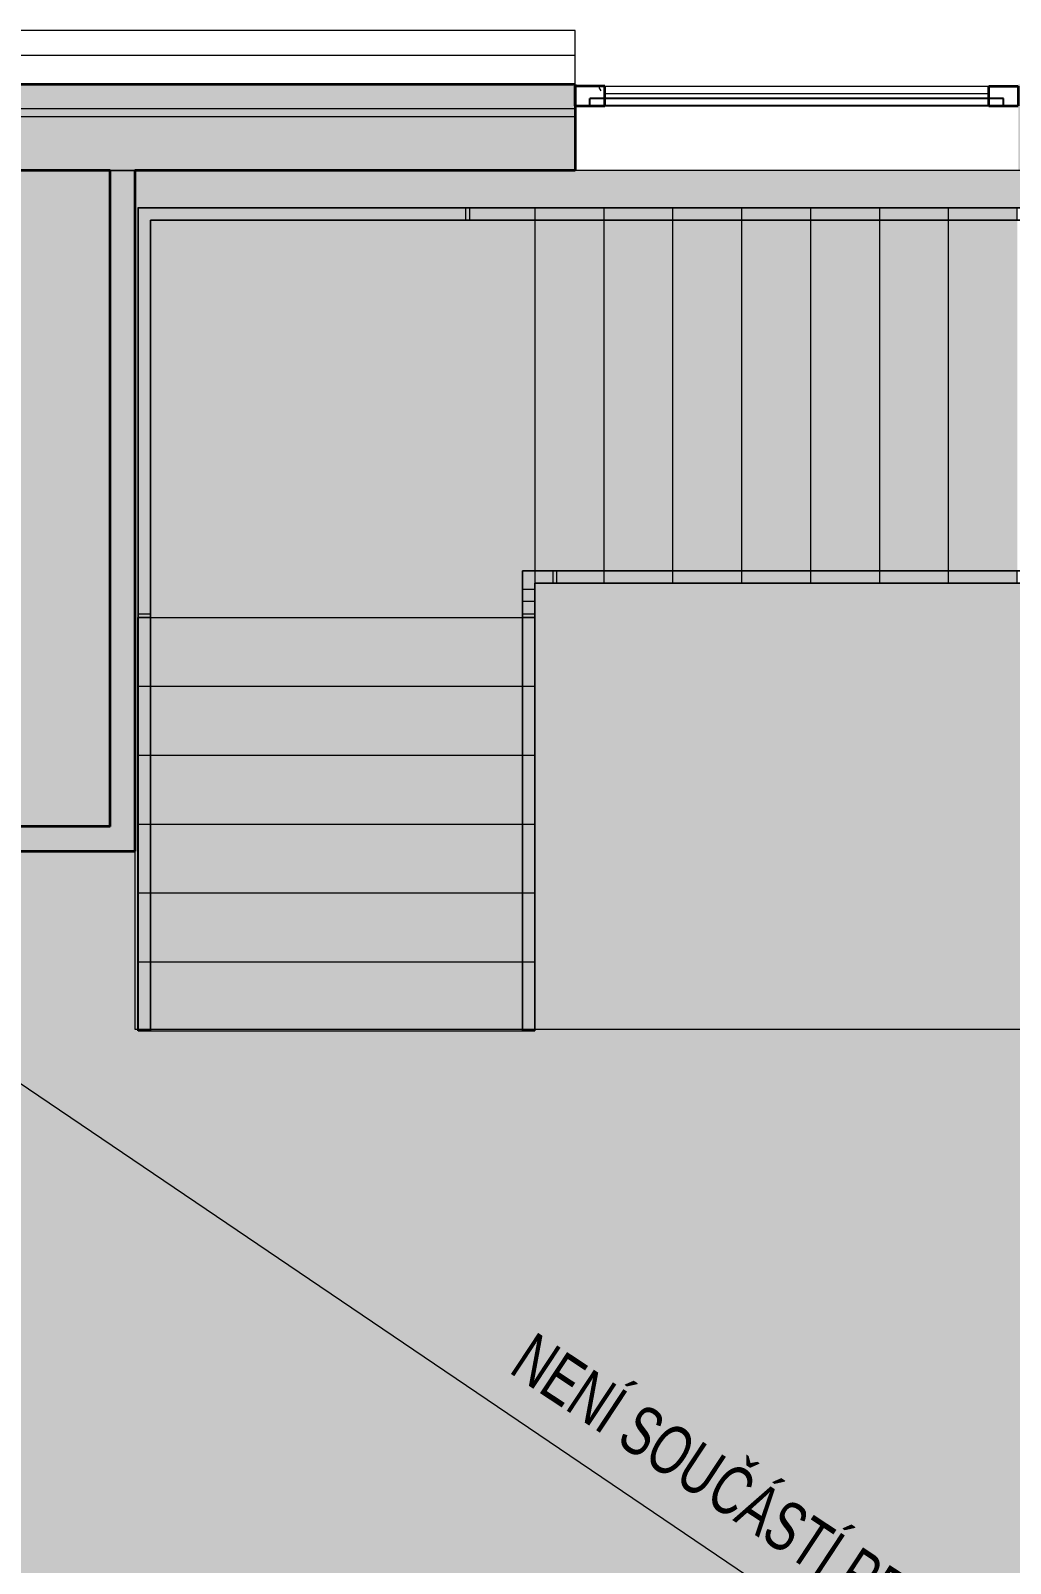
# Model space of a CAD drawing. Header units: millimetres. Extents: x -2854 to 232784, y -45352 to 20466.
# Drawn here: x 16890 to 20871, y 2681 to 8910 of the extents above; entities that cross this region are included whole.
import ezdxf

# ---------------------------------------------------------------- set-up
doc = ezdxf.new("R2010")
doc.units = ezdxf.units.MM
for name, color, linetype, lineweight in [('A-DETL-GENF', 92, 'Continuous', 13), ('A-DETL-THIN', 151, 'Continuous', 13), ('A-FLOR', 192, 'Continuous', 13), ('A-FLOR-HRAL', 11, 'Continuous', 13), ('A-GLAZ-CURT', 52, 'Continuous', 13), ('A-GLAZ-CWMG', 51, 'Continuous', 13), ('A-WALL', 113, 'Continuous', 13), ('G-ANNO-TEXT', 231, 'Continuous', 9), ('S-STRS', 31, 'Continuous', 13)]:
    doc.layers.add(name, color=color, linetype=linetype, lineweight=lineweight)
doc.layers.add('A-WALL-PATT', color=111, linetype='Continuous')
doc.styles.add('Arial_2', font='arial.ttf', dxfattribs={"width": 0.7, "height": 200})

# ---------------------------------------------------------------- blocks, each defined once
blk = doc.blocks.new('Rectangular Mullion - Rectangular Mullion-Loc wall 49 Bottom 120mm 02-1380645-2NP_NÁVRH A')
at = {"layer": 'A-GLAZ-CWMG'}
h = blk.add_hatch(dxfattribs=at)
h.set_pattern_fill('FP_69', style=0, pattern_type=2)
h.set_pattern_definition([(180, (19102.74, 8606.33), (-406.4, -101.6), [16.764, -288.036, 16.764, -1913.636]), (180, (19102.74, 8606.33), (-406.4, -101.6), [-321.564, -288.036, 16.764, -592.836, -1016]), (180, (19102.74, 8606.33), (-406.4, -101.6), [-1219.2, 16.764, -288.036, 16.764, -694.436]), (180, (19102.74, 8606.33), (-406.4, -101.6), [-1540.764, -186.436, 16.764, -491.236]), (300, (18950.34, 8555.53), (291.1882, -301.1527), [16.764, -288.036, 16.764, -288.036, -1625.6]), (300, (18950.34, 8555.53), (291.1882, -301.1527), [-609.6, 16.764, -592.836, 16.764, -288.036, -711.2]), (300, (18950.34, 8555.53), (291.1882, -301.1527), [-1524, 16.764, -186.436, 16.764, -491.236]), (60, (18899.54, 8352.33), (115.2118, 402.7527), [16.764, -288.036, 16.764, -288.036, -1625.6]), (60, (18899.54, 8352.33), (115.2118, 402.7527), [-609.6, 16.764, -592.836, 16.764, -288.036, -711.2]), (60, (18899.54, 8352.33), (115.2118, 402.7527), [-1524, 16.764, -186.436, 16.764, -491.236])])
h.paths.add_polyline_path([(-60, 1), (-120, 1), (-120, 0), (-60, 0), (-60, -28), (-120, -28), (-120, -79), (0, -79), (0, 1)])
at = {"layer": 'A-GLAZ-CWMG', "color": 191, "lineweight": 35}
for p, q in [((0, 1), (-120, 1)), ((-120, 1), (-120, -79)), ((0, 1), (0, -79)), ((-120, -79), (0, -79))]:
    blk.add_line(p, q, dxfattribs=at)
blk = doc.blocks.new('ST_panel_sklo - ST_panel_sklo-1381602-2NP_NÁVRH A')
at = {"layer": 'A-GLAZ-CURT', "color": 254}
for p, q in [((-840, 28), (840, 28)), ((840, 28), (-840, 28)), ((-840, 0), (-840, 28)), ((-840, 28), (-840, 0)), ((-840, 0), (840, 0)), ((840, 0), (-840, 0)), ((840, 28), (840, 0)), ((840, 28), (840, 0))]:
    blk.add_line(p, q, dxfattribs=at)
blk = doc.blocks.new('Rectangular Mullion - Rectangular Mullion-Loc wall 49 Bottom 120mm-1380642-2NP_NÁVRH A')
at = {"layer": 'A-GLAZ-CWMG', "color": 254}
for p, q in [((19222.7, 8655.3), (19222.7, 8685.3)), ((19222.7, 8685.3), (19222.7, 8655.3)), ((19222.7, 8685.3), (20782.7, 8685.3)), ((19222.7, 8685.3), (20782.7, 8685.3)), ((20782.7, 8655.3), (20782.7, 8685.3)), ((20782.7, 8685.3), (20782.7, 8655.3)), ((19222.7, 8634.3), (19222.7, 8655.3)), ((19222.7, 8655.3), (19222.7, 8634.3)), ((19222.7, 8655.3), (20782.7, 8655.3)), ((19222.7, 8655.3), (20782.7, 8655.3)), ((19222.7, 8605.3), (19222.7, 8606.3)), ((19222.7, 8606.3), (19222.7, 8605.3)), ((20782.7, 8605.3), (19222.7, 8605.3)), ((19222.7, 8605.3), (20782.7, 8605.3)), ((20782.7, 8634.3), (20782.7, 8655.3)), ((20782.7, 8655.3), (20782.7, 8634.3)), ((20782.7, 8605.3), (20782.7, 8606.3)), ((20782.7, 8606.3), (20782.7, 8605.3))]:
    blk.add_line(p, q, dxfattribs=at)
at = {"layer": 'A-GLAZ-CWMG', "color": 10}
for p, q in [((19222.7, 8655.3), (20782.7, 8655.3)), ((19222.7, 8655.3), (20782.7, 8655.3)), ((19222.7, 8606.3), (19222.7, 8634.3)), ((19222.7, 8634.3), (19222.7, 8606.3)), ((20782.7, 8606.3), (20782.7, 8634.3)), ((20782.7, 8634.3), (20782.7, 8606.3))]:
    blk.add_line(p, q, dxfattribs=at)
blk = doc.blocks.new('ST_panel_sklo - ST_panel_sklo-1381603-2NP_NÁVRH A')
at = {"layer": 'A-GLAZ-CURT', "color": 254}
for p, q in [((-780, 28), (-840, 28)), ((-840, 28), (-840, 0)), ((-840, 0), (-780, 0)), ((780, 28), (-780, 28)), ((-780, 0), (780, 0)), ((840, 28), (780, 28)), ((780, 0), (840, 0)), ((840, 28), (840, 0))]:
    blk.add_line(p, q, dxfattribs=at)
at = {"layer": 'A-GLAZ-CURT', "color": 71, "lineweight": 25}
for p, q in [((840, 28), (-840, 28)), ((-840, 0), (-840, 28)), ((-840, 0), (840, 0)), ((840, 0), (840, 28))]:
    blk.add_line(p, q, dxfattribs=at)
blk = doc.blocks.new('Rectangular Mullion - Rectangular Mullion-Loc wall 49 Bottom 120mm 02-1380650-2NP_NÁVRH A')
at = {"layer": 'A-GLAZ-CWMG', "color": 191, "lineweight": 35}
for p, q in [((-120, 1), (-120, -79)), ((-120, 1), (0, 1)), ((0, -79), (0, 1)), ((-120, -79), (0, -79))]:
    blk.add_line(p, q, dxfattribs=at)
blk = doc.blocks.new('Rectangular Mullion - Rectangular Mullion-Loc wall 49 Bottom 120mm-V53-2NP_NÁVRH A')
at = {"layer": 'A-GLAZ-CWMG', "color": 254}
for p, q in [((19222.7, 8655.3), (19222.7, 8685.3)), ((19222.7, 8685.3), (19222.7, 8655.3)), ((19222.7, 8685.3), (20782.7, 8685.3)), ((20782.7, 8655.3), (20782.7, 8685.3)), ((20782.7, 8685.3), (20782.7, 8655.3)), ((19222.7, 8634.3), (19222.7, 8655.3)), ((19222.7, 8655.3), (19222.7, 8634.3)), ((19222.7, 8655.3), (20782.7, 8655.3)), ((19222.7, 8655.3), (20782.7, 8655.3)), ((19222.7, 8655.3), (20782.7, 8655.3)), ((19222.7, 8606.3), (19222.7, 8634.3)), ((19222.7, 8634.3), (19222.7, 8606.3)), ((19222.7, 8605.3), (19222.7, 8606.3)), ((19222.7, 8606.3), (19222.7, 8605.3)), ((20782.7, 8605.3), (19222.7, 8605.3)), ((20782.7, 8634.3), (20782.7, 8655.3)), ((20782.7, 8655.3), (20782.7, 8634.3)), ((20782.7, 8606.3), (20782.7, 8634.3)), ((20782.7, 8634.3), (20782.7, 8606.3)), ((20782.7, 8605.3), (20782.7, 8606.3)), ((20782.7, 8606.3), (20782.7, 8605.3))]:
    blk.add_line(p, q, dxfattribs=at)
at = {"layer": 'A-GLAZ-CWMG', "color": 9}
for p, q in [((19222.7, 8685.3), (20782.7, 8685.3)), ((19222.7, 8655.3), (20782.7, 8655.3)), ((19222.7, 8605.3), (20782.7, 8605.3))]:
    blk.add_line(p, q, dxfattribs=at)
blk = doc.blocks.new('DPS_panel_plný - DPS_panel_plný-1380655-2NP_NÁVRH A')
at = {"layer": 'A-GLAZ-CURT', "color": 10}
for p, q in [((-840, 28), (-780, 28)), ((-780, 28), (-840, 28)), ((-840, 0), (-840, 28)), ((-840, 28), (-840, 0)), ((-840, 0), (-780, 0)), ((-780, 0), (-840, 0)), ((-780, 28), (780, 28)), ((780, 28), (-780, 28)), ((-780, 0), (780, 0)), ((780, 0), (-780, 0)), ((780, 28), (840, 28)), ((840, 28), (780, 28)), ((780, 0), (840, 0)), ((840, 0), (780, 0)), ((840, 28), (840, 0)), ((840, 28), (840, 0))]:
    blk.add_line(p, q, dxfattribs=at)
blk = doc.blocks.new('ST_panel_sklo - ST_panel_sklo-1381605-2NP_NÁVRH A')
at = {"layer": 'A-GLAZ-CURT', "color": 254}
for p, q in [((-840, 28), (-780, 28)), ((-840, 0), (-840, 28)), ((-780, 0), (-840, 0)), ((780, 28), (840, 28)), ((840, 0), (780, 0)), ((840, 28), (840, 0))]:
    blk.add_line(p, q, dxfattribs=at)
at = {"layer": 'A-GLAZ-CURT', "color": 10}
for p, q in [((-780, 28), (-840, 28)), ((-840, 28), (-840, 0)), ((-840, 0), (-780, 0)), ((-780, 28), (780, 28)), ((780, 28), (-780, 28)), ((-780, 0), (780, 0)), ((780, 0), (-780, 0)), ((840, 28), (780, 28)), ((780, 0), (840, 0)), ((840, 28), (840, 0))]:
    blk.add_line(p, q, dxfattribs=at)
blk = doc.blocks.new('Rectangular Mullion - Rectangular Mullion-Loc wall 49 Bottom 120mm-V54-2NP_NÁVRH A')
at = {"layer": 'A-GLAZ-CWMG', "color": 254}
for p, q in [((19222.7, 8655.3), (19222.7, 8685.3)), ((19222.7, 8685.3), (20782.7, 8685.3)), ((19222.7, 8685.3), (20782.7, 8685.3)), ((20782.7, 8685.3), (20782.7, 8655.3)), ((19222.7, 8634.3), (19222.7, 8655.3)), ((19222.7, 8605.3), (19222.7, 8606.3)), ((20782.7, 8605.3), (19222.7, 8605.3)), ((19222.7, 8605.3), (20782.7, 8605.3)), ((20782.7, 8655.3), (20782.7, 8634.3)), ((20782.7, 8606.3), (20782.7, 8605.3))]:
    blk.add_line(p, q, dxfattribs=at)
at = {"layer": 'A-GLAZ-CWMG', "color": 10}
for p, q in [((19222.7, 8685.3), (19222.7, 8655.3)), ((20782.7, 8655.3), (20782.7, 8685.3)), ((19222.7, 8655.3), (19222.7, 8634.3)), ((19222.7, 8655.3), (20782.7, 8655.3)), ((19222.7, 8655.3), (20782.7, 8655.3)), ((19222.7, 8655.3), (20782.7, 8655.3)), ((19222.7, 8655.3), (20782.7, 8655.3)), ((19222.7, 8606.3), (19222.7, 8634.3)), ((19222.7, 8634.3), (19222.7, 8606.3)), ((19222.7, 8606.3), (19222.7, 8605.3)), ((20782.7, 8634.3), (20782.7, 8655.3)), ((20782.7, 8606.3), (20782.7, 8634.3)), ((20782.7, 8634.3), (20782.7, 8606.3)), ((20782.7, 8605.3), (20782.7, 8606.3))]:
    blk.add_line(p, q, dxfattribs=at)
blk = doc.blocks.new('Typ horního madla - Horní madlo_Vnitřní_-2021614-2NP_NÁVRH A')
at = {"layer": 'A-FLOR-HRAL'}
blk.add_hatch(color=254, dxfattribs=at).paths.add_polyline_path([(18888, 4852.1), (18938, 4852.1), (18938, 5125.7), (18888, 5125.7), (18888, 4883)])
at = {"layer": 'A-FLOR-HRAL', "color": 9}
for p, q in [((18888, 6589.9), (18888, 6714.9)), ((18888, 6714.9), (19013, 6714.9)), ((19013, 6664.9), (19013, 6714.9)), ((19013, 6714.9), (20898.4, 6714.9)), ((20898.4, 6664.9), (20898.4, 6714.9)), ((20898.4, 6714.9), (21014.6, 6714.9)), ((21014.6, 6714.9), (21014.6, 6689.6)), ((21014.6, 6689.6), (21014.6, 6664.9)), ((18938, 6664.9), (18938, 6589.9)), ((19013, 6664.9), (18938, 6664.9)), ((20898.4, 6664.9), (19013, 6664.9)), ((20964.6, 6664.9), (20898.4, 6664.9)), ((20964.6, 6664.9), (21014.6, 6664.9)), ((20964.6, 6525.7), (20964.6, 6664.9)), ((21014.6, 6664.9), (21014.6, 6525.7)), ((18888, 6525.7), (18888, 6589.9)), ((18938, 6589.9), (18888, 6589.9)), ((18938, 6589.9), (18938, 6525.7)), ((18888, 4852.1), (18888, 6525.7)), ((18938, 6525.7), (18888, 6525.7)), ((18938, 6525.7), (18938, 4852.1)), ((20964.6, 6525.7), (21014.6, 6525.7)), ((20964.6, 4845.7), (20964.6, 6525.7)), ((21014.6, 6525.7), (21014.6, 4845.7)), ((18888, 4845.7), (18888, 4852.1)), ((18938, 4845.7), (18888, 4845.7)), ((18938, 4852.1), (18938, 4845.7)), ((21014.6, 4845.7), (20964.6, 4845.7))]:
    blk.add_line(p, q, dxfattribs=at)
at = {"layer": 'A-FLOR-HRAL', "color": 254}
for p, q in [((18888, 6714.9), (18888, 6639.9)), ((19027.3, 6714.9), (18888, 6714.9)), ((19027.3, 6714.9), (19027.3, 6664.9)), ((20912.7, 6714.9), (19027.3, 6714.9)), ((20912.7, 6714.9), (20912.7, 6664.9)), ((21014.6, 6714.9), (20912.7, 6714.9)), ((21014.6, 6664.9), (21014.6, 6714.9)), ((18888, 6639.9), (18888, 6540)), ((18888, 6639.9), (18938, 6639.9)), ((18888, 6639.9), (18938, 6639.9)), ((18938, 6664.9), (18938, 6639.9)), ((19027.3, 6664.9), (18938, 6664.9)), ((18938, 6639.9), (18938, 6540)), ((20912.7, 6664.9), (19027.3, 6664.9)), ((20964.6, 6664.9), (20912.7, 6664.9)), ((21014.6, 6664.9), (20964.6, 6664.9)), ((21014.6, 6664.9), (20964.6, 6664.9)), ((21014.6, 6664.9), (20964.6, 6664.9)), ((20964.6, 6493.7), (20964.6, 6664.9)), ((21014.6, 6493.7), (21014.6, 6664.9)), ((18938, 6589.9), (18888, 6589.9)), ((18888, 6540), (18888, 4852.1)), ((18888, 6540), (18938, 6540)), ((18938, 6540), (18938, 4852.1)), ((21014.6, 6493.7), (20964.6, 6493.7)), ((20964.6, 4845.7), (20964.6, 6493.7)), ((21014.6, 4845.7), (21014.6, 6493.7)), ((18888, 4852.1), (18888, 4845.7)), ((18888, 4845.7), (18938, 4845.7)), ((18938, 4852.1), (18938, 4845.7)), ((20964.6, 4845.7), (21014.6, 4845.7))]:
    blk.add_line(p, q, dxfattribs=at)
blk = doc.blocks.new('Typ horního madla - Horní madlo_Vnitřní_-V95-2NP_NÁVRH A')
at = {"layer": 'A-FLOR-HRAL', "color": 9}
for p, q in [((18888, 6714.9), (19013, 6714.9)), ((18888, 6589.9), (18888, 6714.9)), ((19013, 6714.9), (20898.4, 6714.9)), ((20898.4, 6714.9), (21014.6, 6714.9)), ((21014.6, 6714.9), (21014.6, 6689.9)), ((21014.6, 6689.9), (21014.6, 6525.7)), ((18938, 6664.9), (19013, 6664.9)), ((18938, 6589.9), (18938, 6664.9)), ((19013, 6664.9), (20898.4, 6664.9)), ((20898.4, 6664.9), (20964.6, 6664.9)), ((20964.6, 6664.9), (20964.6, 6525.7)), ((18888, 6525.7), (18888, 6589.9)), ((18938, 6525.7), (18938, 6589.9)), ((18888, 4852.1), (18888, 6525.7)), ((18938, 4852.1), (18938, 6525.7)), ((20964.6, 6525.7), (20964.6, 4845.7)), ((21014.6, 6525.7), (21014.6, 4845.7)), ((18888, 4845.7), (18888, 4852.1)), ((18888, 4845.7), (18938, 4845.7)), ((18938, 4845.7), (18938, 4852.1)), ((21014.6, 4845.7), (20964.6, 4845.7))]:
    blk.add_line(p, q, dxfattribs=at)
blk = doc.blocks.new('Typ horního madla - Horní madlo_Vnitřní_-2021630-2NP_NÁVRH A')
at = {"layer": 'A-FLOR-HRAL'}
for points in [[(20898.4, 8140), (20900.6, 8140), (20898.4, 8190), (20898.4, 8190)], [(17326.7, 4852.1), (17376.7, 4852.1), (17376.7, 5125.7), (17326.7, 5125.7), (17326.7, 4883)]]:
    blk.add_hatch(color=254, dxfattribs=at).paths.add_polyline_path(points)
at = {"layer": 'A-FLOR-HRAL', "color": 9}
for p, q in [((17326.7, 6525.7), (17326.7, 8190)), ((17326.7, 8190), (18658.4, 8190)), ((18658.4, 8140), (18658.4, 8190)), ((18658.4, 8190), (18938.4, 8190)), ((18938.4, 8190), (20898.4, 8190)), ((20898.4, 8140), (20898.4, 8190)), ((20898.4, 8190), (22654.5, 8190)), ((22654.5, 8190), (22654.5, 6805.7)), ((17376.7, 8140), (17376.7, 6525.7)), ((18658.4, 8140), (17376.7, 8140)), ((18938.4, 8140), (18658.4, 8140)), ((20898.4, 8140), (18938.4, 8140)), ((22604.5, 8140), (20898.4, 8140)), ((22604.5, 6805.7), (22604.5, 8140)), ((22604.5, 6805.7), (22654.5, 6805.7)), ((22604.5, 6525.7), (22604.5, 6805.7)), ((22654.5, 6805.7), (22654.5, 6525.7)), ((17326.7, 4852.1), (17326.7, 6525.7)), ((17376.7, 6525.7), (17326.7, 6525.7)), ((17376.7, 6525.7), (17376.7, 4852.1)), ((22604.5, 4845.7), (22604.5, 6525.7)), ((22654.5, 6525.7), (22654.5, 4845.7)), ((17326.7, 4845.7), (17326.7, 4852.1)), ((17376.7, 4845.7), (17326.7, 4845.7)), ((17376.7, 4852.1), (17376.7, 4845.7)), ((22654.5, 4845.7), (22604.5, 4845.7))]:
    blk.add_line(p, q, dxfattribs=at)
at = {"layer": 'A-FLOR-HRAL', "color": 254}
for p, q in [((17326.7, 8190), (17326.7, 6540)), ((18672.7, 8190), (17326.7, 8190)), ((18672.7, 8190), (18672.7, 8140)), ((18964.9, 8190), (18672.7, 8190)), ((20912.7, 8190), (18964.9, 8190)), ((20912.7, 8190), (20912.7, 8140)), ((22654.5, 8190), (20912.7, 8190)), ((22654.5, 6791.4), (22654.5, 8190)), ((17376.7, 8140), (17376.7, 6540)), ((18672.7, 8140), (17376.7, 8140)), ((18964.9, 8140), (18672.7, 8140)), ((20912.7, 8140), (18964.9, 8140)), ((22604.5, 8140), (20912.7, 8140)), ((22604.5, 6791.4), (22604.5, 8140)), ((22654.5, 6791.4), (22604.5, 6791.4)), ((22604.5, 6499.3), (22604.5, 6791.4)), ((22654.5, 6499.3), (22654.5, 6791.4)), ((17326.7, 6540), (17326.7, 4852.1)), ((17326.7, 6540), (17376.7, 6540)), ((17376.7, 6540), (17376.7, 4852.1)), ((22604.5, 4845.7), (22604.5, 6499.3)), ((22654.5, 4845.7), (22654.5, 6499.3)), ((17326.7, 4852.1), (17326.7, 4845.7)), ((17326.7, 4845.7), (17376.7, 4845.7)), ((17376.7, 4852.1), (17376.7, 4845.7)), ((22604.5, 4845.7), (22654.5, 4845.7))]:
    blk.add_line(p, q, dxfattribs=at)
blk = doc.blocks.new('Typ horního madla - Horní madlo_Vnitřní_-V96-2NP_NÁVRH A')
at = {"layer": 'A-FLOR-HRAL', "color": 9}
for p, q in [((17326.7, 8190), (18658.4, 8190)), ((17326.7, 6525.7), (17326.7, 8190)), ((18658.4, 8190), (20898.4, 8190)), ((20898.4, 8190), (22654.5, 8190)), ((22654.5, 8190), (22654.5, 6805.7)), ((17376.7, 8140), (18658.4, 8140)), ((17376.7, 6525.7), (17376.7, 8140)), ((18658.4, 8140), (20898.4, 8140)), ((20898.4, 8140), (22604.5, 8140)), ((22604.5, 8140), (22604.5, 6805.7)), ((22604.5, 6805.7), (22604.5, 4845.7)), ((22654.5, 6805.7), (22654.5, 4845.7)), ((17326.7, 4852.1), (17326.7, 6525.7)), ((17376.7, 4852.1), (17376.7, 6525.7)), ((17326.7, 4845.7), (17326.7, 4852.1)), ((17326.7, 4845.7), (17376.7, 4845.7)), ((17376.7, 4845.7), (17376.7, 4852.1)), ((22654.5, 4845.7), (22604.5, 4845.7))]:
    blk.add_line(p, q, dxfattribs=at)

msp = doc.modelspace()

# ---------------------------------------------------------------- hatches: boundary and pattern name
at = {"layer": 'A-DETL-GENF'}
h = msp.add_hatch(color=254, dxfattribs=at)
h.paths.add_polyline_path([(17313.5, 4852.1), (17326.3, 4852.1), (17326.3, 8190.4), (22644.1, 8190.4), (22644.1, 8341.9), (17313.5, 8341.9), (17313.5, 4883)])
h.paths.add_polyline_path([(20964.2, 4852.1), (20964.2, 6664.5), (18938.4, 6664.5), (18938.4, 4852.1)])
at = {"layer": 'A-FLOR'}
h = msp.add_hatch(color=254, dxfattribs=at)
h.paths.add_polyline_path([(11667, -3676.1), (29038.4, -3676.1), (29038.4, 8341.9), (22644.1, 8341.9), (22644.1, 8190), (22654.5, 8190), (22654.5, 4845.7), (22604.5, 4845.7), (22604.5, 4852.1), (21014.6, 4852.1), (21014.6, 4845.7), (20964.6, 4845.7), (20964.2, 4852.1), (18938, 4852.1), (18938, 4845.7), (18888, 4845.7), (18888, 4852.1), (17376.7, 4852.1), (17376.7, 4845.7), (17326.7, 4845.7), (17326.3, 4852.1), (17313.5, 4852.1), (17313.5, 8341.9), (14658.1, 8341.9), (14658.1, 7011.4), (14318.1, 7011.4), (14318.1, 8341.9), (10982, 8341.9), (10982, -1126.5), (15360.6, -1126.5), (15360.6, -1083.3), (15458.6, -1083.3), (15458.6, -1208.3), (14770.6, -1208.3), (14770.6, -1226.5), (13870.6, -1226.5), (13870.6, -1208.3), (10982, -1208.3), (10982, -3676.1)])
h.paths.add_polyline_path([(13920.6, -1216.5), (14720.6, -1216.5), (14720.6, -1208.3), (13920.6, -1208.3)])
h.paths.add_polyline_path([(19759.1, 663.9), (19759.1, 713.9), (19849.1, 713.9), (19849.1, 1513.9), (19759.1, 1513.9), (19759.1, 1563.9), (19859.1, 1563.9), (19859.1, 663.9), (19849.1, 663.9)])
h.paths.add_polyline_path([(26021.3, 1036.6), (25121.3, 1036.6), (25121.3, 1136.6), (25171.3, 1136.6), (25171.3, 1046.6), (25971.3, 1046.6), (25971.3, 1136.6), (26021.3, 1136.6)])
h.paths.add_polyline_path([(26215, 1211.9), (26125, 1211.9), (26125, 1261.9), (26215, 1261.9), (26215, 2061.9), (26125, 2061.9), (26125, 2111.9), (26225, 2111.9), (26225, 1211.9)])
h.paths.add_polyline_path([(21349.1, 2393.9), (20449.1, 2393.9), (20449.1, 2493.9), (20499.1, 2493.9), (20499.1, 2403.9), (21299.1, 2403.9), (21299.1, 2493.9), (21349.1, 2493.9), (21349.1, 2434)])
h.paths.add_polyline_path([(18994.1, 2393.9), (18129.1, 2393.9), (18129.1, 2493.9), (18179.1, 2493.9), (18179.1, 2403.9), (18979.1, 2403.9), (18979.1, 2493.9), (19029.1, 2493.9), (19029.1, 2393.9)])
h.paths.add_polyline_path([(15429.8, 3035.8), (15360.6, 3035.8), (15360.6, 4035.8), (15460.6, 4035.8), (15460.6, 3985.8), (15370.6, 3985.8), (15370.6, 3085.8), (15460.6, 3085.8), (15460.6, 3035.8), (15433.3, 3035.8)])
h.paths.add_polyline_path([(26125, 3331.9), (26125, 3381.9), (26215, 3381.9), (26215, 4181.9), (26125, 4181.9), (26125, 4231.9), (26225, 4231.9), (26225, 3331.9), (26182.1, 3331.9)])
h.paths.add_polyline_path([(13234.5, 4615.9), (13224.5, 4615.9), (13224.5, 5515.9), (13324.5, 5515.9), (13324.5, 5465.9), (13234.5, 5465.9), (13234.5, 4665.9), (13324.5, 4665.9), (13324.5, 4615.9)])
h.paths.add_polyline_path([(24441.3, 4739.4), (24391.3, 4739.4), (24391.3, 4839.4), (25291.3, 4839.4), (25291.3, 4739.4), (25241.3, 4739.4), (25241.3, 4829.4), (24441.3, 4829.4)])
h.paths.add_polyline_path([(23244.3, 4739.4), (23194.3, 4739.4), (23194.3, 4839.4), (24094.3, 4839.4), (24094.3, 4739.4), (24044.3, 4739.4), (24044.3, 4829.4), (23244.3, 4829.4), (23244.3, 4771.3)])
h.paths.add_polyline_path([(14084.5, 5576), (13434.5, 5576), (13434.5, 5676), (13484.5, 5676), (13484.5, 5586), (14084.5, 5586), (14084.5, 5676), (14134.5, 5676), (14134.5, 5576), (14099.5, 5576)])
h.paths.add_polyline_path([(15905.6, 5576), (15855.6, 5576), (15855.6, 5676), (16555.6, 5676), (16555.6, 5576), (16505.6, 5576), (16505.6, 5666), (15905.6, 5666), (15905.6, 5628.1)])
h.paths.add_polyline_path([(15529, 5576), (14879, 5576), (14879, 5676), (14929, 5676), (14929, 5586), (15529, 5586), (15529, 5676), (15579, 5676), (15579, 5576), (15544, 5576)])
h.paths.add_polyline_path([(14871.9, 6911.4), (14871.9, 7011.4), (14921.9, 7011.4), (14921.9, 6921.4), (15521.9, 6921.4), (15521.9, 7011.4), (15571.9, 7011.4), (15571.9, 6911.4), (14906.9, 6911.4)])
h.paths.add_polyline_path([(13577.4, 6911.4), (13414.5, 6911.4), (13414.5, 7011.4), (13464.5, 7011.4), (13464.5, 6921.4), (14064.5, 6921.4), (14064.5, 7011.4), (14114.5, 7011.4), (14114.5, 6911.4), (14064.5, 6911.4)])
h = msp.add_hatch(color=254, dxfattribs=at)
h.paths.add_polyline_path([(21014.6, 4845.7), (21014.6, 4852.1), (20964.6, 4852.1), (20964.6, 4845.7)])
h.paths.add_polyline_path([(22654.5, 4845.7), (22654.5, 8190), (22644.1, 8190), (22644.1, 4852.1), (22604.5, 4852.1), (22604.5, 4845.7), (22648.9, 4845.7)])
h.paths.add_polyline_path([(18938, 4845.7), (18938, 4852.1), (18888, 4852.1), (18888, 4845.7)])
h.paths.add_polyline_path([(17326.7, 4845.7), (17376.7, 4845.7), (17376.7, 4852.1), (17326.7, 4852.1)])
at = {"layer": 'A-WALL'}
h = msp.add_hatch(color=10, dxfattribs=at)
h.paths.add_polyline_path([(29289.2, 8560.3), (29388.4, 8560.3), (29388.4, 8695.9), (29288.4, 8695.9), (29288.4, 8691.9), (24043.4, 8691.9), (24043.4, 8591.9), (29288.4, 8591.9), (29288.4, 8560.3)])
h.paths.add_polyline_path([(10732, 8590.3), (10732, 8591.9), (13412.5, 8591.9), (13413, 8592.9), (13442.5, 8592.9), (13442.5, 8691.9), (10897.5, 8691.9), (10895.5, 8679.8), (10888.2, 8662.3), (10875.6, 8645.8), (10859.1, 8633.2), (10839.9, 8625.2), (10819.4, 8622.5), (10798.8, 8625.2), (10779.6, 8633.2), (10762, 8647.3), (10750.5, 8662.3), (10742.6, 8681.4), (10741.2, 8691.9), (10632, 8691.9), (10632, 8690.3), (10732, 8590.4)])
h.paths.add_polyline_path([(23243.4, 8591.9), (23243.4, 8691.9), (20976.4, 8691.9), (20976.4, 8591.9), (22913.8, 8591.9)])
h.paths.add_polyline_path([(20971, 8591.9), (20971, 8691.9), (20902.7, 8691.9), (20902.7, 8591.9)])
h.paths.add_polyline_path([(19102.7, 8591.9), (19102.7, 8691.9), (16712.5, 8691.9), (16712.5, 8591.9), (17763.1, 8591.9)])
h.paths.add_polyline_path([(15912.5, 8591.9), (15912.5, 8691.9), (15462.5, 8691.9), (15462.5, 8591.9), (15765.6, 8591.9)])
h.paths.add_polyline_path([(14662.5, 8591.9), (14662.5, 8691.9), (14242.5, 8691.9), (14242.5, 8591.9), (14658.1, 8591.9)])
h = msp.add_hatch(color=10, dxfattribs=at)
h.paths.add_polyline_path([(29238.4, 8560.3), (29288.4, 8560.3), (29288.4, 8591.9), (24043.4, 8591.9), (24043.4, 8560.3), (29223.4, 8560.3)])
h.paths.add_polyline_path([(20902.7, 8560.3), (20971, 8560.3), (20971, 8591.9), (20902.7, 8591.9)])
h.paths.add_polyline_path([(22644.1, 8560.3), (23243.4, 8560.3), (23243.4, 8591.9), (20976.4, 8591.9), (20976.4, 8560.3), (21196.9, 8560.3)])
h.paths.add_polyline_path([(13324.5, 8560.3), (13412.5, 8560.3), (13412.5, 8591.9), (10732, 8591.9), (10732.1, 8590.2), (10762, 8560.3), (13224.5, 8560.3)])
h.paths.add_polyline_path([(14242.5, 8560.3), (14662.5, 8560.3), (14662.5, 8591.9), (14242.5, 8591.9)])
h.paths.add_polyline_path([(15488.1, 8560.3), (15912.5, 8560.3), (15912.5, 8591.9), (15462.5, 8591.9), (15462.5, 8560.3)])
h.paths.add_polyline_path([(18877.1, 8560.3), (19102.7, 8560.3), (19102.7, 8591.9), (16712.5, 8591.9), (16712.5, 8560.3), (17763.1, 8560.3)])
at = {"layer": 'A-WALL-PATT', "lineweight": 13}
h = msp.add_hatch(dxfattribs=at)
h.set_pattern_fill('FP_65', angle=-135, style=0, pattern_type=2)
h.set_pattern_definition([(45, (20082.05, 8341.86), (-143.684, 143.684), []), (360, (20311, 8409.17), (143.684, 143.684), [25.4, -261.968]), (45, (20336.4, 8409.16), (-143.684, 143.684), [25.4, -177.8]), (90, (20354.36, 8427.13), (-143.684, 143.684), [25.4, -261.968]), (135, (20354.36, 8452.53), (-143.684, -143.684), [25.4, -177.8]), (360, (20311, 8470.49), (143.684, 143.684), [25.4, -261.968]), (45, (20293.04, 8452.53), (-143.684, 143.684), [25.4, -177.8]), (90, (20293.04, 8427.13), (-143.684, 143.684), [25.4, -261.968]), (135, (20311, 8409.17), (-143.684, -143.684), [25.4, -177.8]), (45, (20377.58, 8493.7), (-143.684, 143.684), [50.8, -152.4])])
h.paths.add_polyline_path([(29038.4, 8341.9), (29038.4, 8560.3), (24043.4, 8560.3), (24043.4, 8341.9), (28064.5, 8341.9)])
h.paths.add_polyline_path([(23243.4, 8341.9), (23243.4, 8560.3), (20902.7, 8560.3), (20902.7, 8341.9), (22913.8, 8341.9)])
h.paths.add_polyline_path([(19102.7, 8341.9), (19102.7, 8560.3), (16712.5, 8560.3), (16712.5, 8341.9), (17763.1, 8341.9)])
h.paths.add_polyline_path([(15765.6, 8341.9), (15912.5, 8341.9), (15912.5, 8560.3), (15462.5, 8560.3), (15462.5, 8341.9), (15665.6, 8341.9)])
h.paths.add_polyline_path([(14658.1, 8341.9), (14662.5, 8341.9), (14661.9, 8560.3), (14212.5, 8560.3), (14212.5, 8341.9), (14329.3, 8341.9)])
h.paths.add_polyline_path([(13224.5, 8341.9), (13412.5, 8341.9), (13412.5, 8560.3), (10982, 8560.3), (10982, 8341.9), (12612.4, 8341.9)])
at = {"layer": 'S-STRS'}
h = msp.add_hatch(color=254, dxfattribs=at)
h.paths.add_polyline_path([(18888, 6525.7), (18888, 6714.9), (18938.4, 6714.9), (18938.4, 8140), (17376.7, 8140), (17376.7, 6525.7), (17763.1, 6525.7)])
h.paths.add_polyline_path([(18938, 6525.7), (18938.4, 6525.7), (18938, 6589.9)])
h.paths.add_polyline_path([(17326.7, 6525.7), (17326.7, 8190), (17326.3, 8190), (17326.3, 6525.7)])
h = msp.add_hatch(color=254, dxfattribs=at)
h.paths.add_polyline_path([(18938, 6525.7), (18938, 6714.9), (18888, 6714.9), (18888, 6525.7)])
h.paths.add_polyline_path([(17326.7, 6525.7), (17376.7, 6525.7), (17376.7, 8140), (18938.4, 8140), (18938.4, 8190), (17326.7, 8190), (17326.7, 6525.7)])
h = msp.add_hatch(color=254, dxfattribs=at)
h.paths.add_polyline_path([(19218.4, 6664.5), (19218.4, 6664.9), (19013, 6664.5)])
h.paths.add_polyline_path([(18938.4, 6714.9), (19218.4, 6714.9), (19218.4, 8140), (18938.4, 8140), (18938.4, 7544.3)])
h.paths.add_polyline_path([(19218.4, 8190), (19218.4, 8190.4), (19102.7, 8190)])
h = msp.add_hatch(color=254, dxfattribs=at)
h.paths.add_polyline_path([(18938.4, 6664.9), (19218.4, 6664.9), (19218.4, 6714.9), (18938.4, 6714.9)])
h.paths.add_polyline_path([(19218.4, 8140), (19218.4, 8190), (18938.4, 8190), (18938.4, 8140), (19102.7, 8140)])
h = msp.add_hatch(color=254, dxfattribs=at)
h.paths.add_polyline_path([(19498.4, 6714.9), (19498.4, 8140), (19218.4, 8140), (19218.4, 6714.9)])
h.paths.add_polyline_path([(19498.4, 8190), (19498.4, 8190.4), (19480, 8190)])
h = msp.add_hatch(color=254, dxfattribs=at)
h.paths.add_polyline_path([(19218.4, 6664.9), (19498.4, 6664.9), (19498.4, 6714.9), (19218.4, 6714.9)])
h.paths.add_polyline_path([(19218.4, 8140), (19498.4, 8140), (19498.4, 8190), (19218.4, 8190)])
h = msp.add_hatch(color=254, dxfattribs=at)
h.paths.add_polyline_path([(19778.4, 6664.9), (19778.4, 6714.9), (19498.4, 6714.9), (19498.4, 6664.9)])
h.paths.add_polyline_path([(19498.4, 8140), (19778.4, 8140), (19778.4, 8190), (19498.4, 8190)])
h = msp.add_hatch(color=254, dxfattribs=at)
h.paths.add_polyline_path([(20058.4, 6664.9), (20058.4, 6714.9), (19778.4, 6714.9), (19778.4, 6664.9)])
h.paths.add_polyline_path([(19778.4, 8140), (20058.4, 8140), (20058.4, 8190), (19778.4, 8190)])
h = msp.add_hatch(color=254, dxfattribs=at)
h.paths.add_polyline_path([(20338.4, 6664.9), (20338.4, 6714.9), (20058.4, 6714.9), (20058.4, 6664.9)])
h.paths.add_polyline_path([(20058.4, 8140), (20338.4, 8140), (20338.4, 8190), (20058.4, 8190)])
h = msp.add_hatch(color=254, dxfattribs=at)
h.paths.add_polyline_path([(20338.4, 6664.9), (20618.4, 6664.9), (20618.4, 6714.9), (20338.4, 6714.9)])
h.paths.add_polyline_path([(20338.4, 8140), (20618.4, 8140), (20618.4, 8190), (20338.4, 8190)])
h = msp.add_hatch(color=254, dxfattribs=at)
h.paths.add_polyline_path([(20618.4, 6664.9), (20898.4, 6664.9), (20898.4, 6714.9), (20618.4, 6714.9)])
h.paths.add_polyline_path([(20898.4, 8140), (20898.4, 8190), (20618.4, 8190), (20618.4, 8140)])
h = msp.add_hatch(color=254, dxfattribs=at)
h.paths.add_polyline_path([(19778.4, 6664.5), (19778.4, 6664.9), (19498.4, 6664.5)])
h.paths.add_polyline_path([(19778.4, 6714.9), (19778.4, 8140), (19498.4, 8140), (19498.4, 6714.9)])
h = msp.add_hatch(color=254, dxfattribs=at)
h.paths.add_polyline_path([(20058.4, 6664.5), (20058.4, 6664.9), (19778.4, 6664.5)])
h.paths.add_polyline_path([(20058.4, 6714.9), (20058.4, 8140), (19778.4, 8140), (19778.4, 6714.9)])
for points in [[(20338.4, 6714.9), (20338.4, 8140), (20058.4, 8140), (20058.4, 6714.9)], [(20338.4, 6714.9), (20618.4, 6714.9), (20618.4, 8140), (20338.4, 8140), (20338.4, 7544.3)], [(20618.4, 6714.9), (20898.4, 6714.9), (20898.4, 8140), (20618.4, 8140), (20618.4, 7544.3)]]:
    msp.add_hatch(color=254, dxfattribs=at).paths.add_polyline_path(points)
h = msp.add_hatch(color=254, dxfattribs=at)
h.paths.add_polyline_path([(18938, 6245.7), (18938.4, 6245.7), (18938, 6525.7)])
h.paths.add_polyline_path([(17326.3, 6245.7), (17326.7, 6245.7), (17326.3, 6525.7)])
h.paths.add_polyline_path([(18888, 6245.7), (18888, 6525.7), (17376.7, 6525.7), (17376.7, 6245.7), (17763.1, 6245.7)])
h = msp.add_hatch(color=254, dxfattribs=at)
h.paths.add_polyline_path([(18938, 6245.7), (18938, 6525.7), (18888, 6525.7), (18888, 6245.7)])
h.paths.add_polyline_path([(17376.7, 6245.7), (17376.7, 6525.7), (17326.7, 6525.7), (17326.7, 6245.7)])
h = msp.add_hatch(color=254, dxfattribs=at)
h.paths.add_polyline_path([(18888, 5965.7), (18888, 6245.7), (17376.7, 6245.7), (17376.7, 5965.7), (17763.1, 5965.7)])
h.paths.add_polyline_path([(17326.3, 5965.7), (17326.7, 5965.7), (17326.3, 6245.7)])
h.paths.add_polyline_path([(18938, 5965.7), (18938.4, 5965.7), (18938, 6245.7)])
h = msp.add_hatch(color=254, dxfattribs=at)
h.paths.add_polyline_path([(18888, 5965.7), (18938, 5965.7), (18938, 6245.7), (18888, 6245.7)])
h.paths.add_polyline_path([(17326.7, 5965.7), (17376.7, 5965.7), (17376.7, 6245.7), (17326.7, 6245.7)])
h = msp.add_hatch(color=254, dxfattribs=at)
h.paths.add_polyline_path([(18888, 5685.7), (18888, 5965.7), (17376.7, 5965.7), (17376.7, 5685.7), (17763.1, 5685.7)])
h.paths.add_polyline_path([(17326.3, 5685.7), (17326.7, 5685.7), (17326.3, 5965.7)])
h.paths.add_polyline_path([(18938, 5685.7), (18938.4, 5685.7), (18938, 5965.7)])
h = msp.add_hatch(color=254, dxfattribs=at)
h.paths.add_polyline_path([(17376.7, 5685.7), (17376.7, 5965.7), (17326.7, 5965.7), (17326.7, 5685.7)])
h.paths.add_polyline_path([(18938, 5685.7), (18938, 5965.7), (18888, 5965.7), (18888, 5685.7)])
h = msp.add_hatch(color=254, dxfattribs=at)
h.paths.add_polyline_path([(18888, 5405.7), (18888, 5685.7), (17376.7, 5685.7), (17376.7, 5405.7), (17763.1, 5405.7)])
h.paths.add_polyline_path([(17326.3, 5405.7), (17326.7, 5405.7), (17326.3, 5685.7)])
h.paths.add_polyline_path([(18938, 5405.7), (18938.4, 5405.7), (18938, 5685.7)])
h = msp.add_hatch(color=254, dxfattribs=at)
h.paths.add_polyline_path([(17376.7, 5405.7), (17376.7, 5685.7), (17326.7, 5685.7), (17326.7, 5405.7)])
h.paths.add_polyline_path([(18938, 5405.7), (18938, 5685.7), (18888, 5685.7), (18888, 5405.7)])
h = msp.add_hatch(color=254, dxfattribs=at)
h.paths.add_polyline_path([(18888, 5125.7), (18888, 5405.7), (17376.7, 5405.7), (17376.7, 5125.7), (17763.1, 5125.7)])
h.paths.add_polyline_path([(17326.3, 5125.7), (17326.7, 5125.7), (17326.3, 5405.7)])
h.paths.add_polyline_path([(18938, 5125.7), (18938.4, 5125.7), (18938, 5405.7)])
h = msp.add_hatch(color=254, dxfattribs=at)
h.paths.add_polyline_path([(17376.7, 5125.7), (17376.7, 5405.7), (17326.7, 5405.7), (17326.7, 5125.7)])
h.paths.add_polyline_path([(18938, 5125.7), (18938, 5405.7), (18888, 5405.7), (18888, 5125.7)])
h = msp.add_hatch(color=254, dxfattribs=at)
h.paths.add_polyline_path([(18938, 4852.1), (18938.4, 4852.1), (18938, 4883)])
h.paths.add_polyline_path([(17326.3, 4852.1), (17326.7, 4852.1), (17326.3, 4883)])
h.paths.add_polyline_path([(17376.7, 4852.1), (18888, 4852.1), (18888, 5125.7), (17376.7, 5125.7), (17376.7, 4883)])

# ---------------------------------------------------------------- linework, layer by layer
at = {"layer": 'A-DETL-THIN'}
for p, q in [((10837, 8700.3), (29298.4, -3796.1)), ((29038.4, 8341.9), (10937, 8341.9))]:
    msp.add_line(p, q, dxfattribs=at)
at = {"layer": 'A-FLOR', "color": 254}
for p, q in [((13224.5, 8341.9), (17313.5, 8341.9)), ((17313.5, 5576), (17313.5, 4852.1))]:
    msp.add_line(p, q, dxfattribs=at)
at = {"layer": 'A-FLOR', "color": 9}
msp.add_line((17313.5, 4852.1), (20964.2, 4852.1), dxfattribs=at)
at = {"layer": 'A-WALL', "color": 254}
for p, q in [((19102.7, 8910.3), (15962.5, 8910.3)), ((10512.1, 8810.3), (19102.7, 8810.3)), ((15912.5, 8810.3), (19102.7, 8810.3)), ((19102.7, 8560.3), (15912.5, 8560.3))]:
    msp.add_line(p, q, dxfattribs=at)
at = {"layer": 'A-WALL', "color": 9}
for p, q in [((19102.7, 8691.9), (19102.7, 8910.3)), ((19102.7, 8591.9), (16712.5, 8591.9))]:
    msp.add_line(p, q, dxfattribs=at)
at = {"layer": 'A-WALL', "color": 191, "lineweight": 35}
for p, q in [((19102.7, 8691.9), (16662.5, 8691.9)), ((19102.7, 8691.9), (19102.7, 8341.9)), ((17213.5, 8341.9), (16712.5, 8341.9)), ((17213.5, 5676), (17213.5, 8341.9)), ((19102.7, 8341.9), (17313.5, 8341.9)), ((17313.5, 8341.9), (17313.5, 5576)), ((17213.5, 5676), (15765.6, 5676)), ((14561.6, 5576), (17313.5, 5576))]:
    msp.add_line(p, q, dxfattribs=at)
at = {"layer": 'S-STRS', "color": 9}
for p, q in [((17326.3, 8190.4), (17326.3, 6525.7)), ((18938.4, 8190.4), (17326.3, 8190.4)), ((18938.4, 8190.4), (19218.4, 8190.4)), ((19218.4, 8190.4), (19498.4, 8190.4)), ((19498.4, 8190.4), (19778.4, 8190.4)), ((19778.4, 8190.4), (20058.4, 8190.4)), ((20058.4, 8190.4), (20338.4, 8190.4)), ((20338.4, 8190.4), (20618.4, 8190.4)), ((20618.4, 8190.4), (20898.4, 8190.4)), ((18938.4, 8140), (18938.4, 6714.9)), ((18938.4, 8140), (18938.4, 6714.9)), ((19218.4, 8140), (19218.4, 6714.9)), ((19218.4, 8140), (19218.4, 6714.9)), ((19498.4, 8140), (19498.4, 6714.9)), ((19498.4, 8140), (19498.4, 6714.9)), ((19778.4, 8140), (19778.4, 6714.9)), ((19778.4, 8140), (19778.4, 6714.9)), ((20058.4, 8140), (20058.4, 6714.9)), ((20058.4, 8140), (20058.4, 6714.9)), ((20338.4, 8140), (20338.4, 6714.9)), ((20338.4, 8140), (20338.4, 6714.9)), ((20618.4, 8140), (20618.4, 6714.9)), ((20618.4, 8140), (20618.4, 6714.9)), ((18938.4, 6525.7), (18938.4, 6664.5)), ((18938.4, 6664.5), (19218.4, 6664.5)), ((19218.4, 6664.5), (19498.4, 6664.5)), ((19498.4, 6664.5), (19778.4, 6664.5)), ((19778.4, 6664.5), (20058.4, 6664.5)), ((20058.4, 6664.5), (20338.4, 6664.5)), ((20338.4, 6664.5), (20618.4, 6664.5)), ((20618.4, 6664.5), (20898.4, 6664.5)), ((17326.3, 6245.7), (17326.3, 6525.7)), ((17376.7, 6525.7), (18888, 6525.7)), ((17376.7, 6525.7), (18888, 6525.7)), ((18938.4, 6245.7), (18938.4, 6525.7)), ((17326.3, 5965.7), (17326.3, 6245.7)), ((17376.7, 6245.7), (18888, 6245.7)), ((17376.7, 6245.7), (18888, 6245.7)), ((18938.4, 5965.7), (18938.4, 6245.7)), ((17326.3, 5685.7), (17326.3, 5965.7)), ((17376.7, 5965.7), (18888, 5965.7)), ((17376.7, 5965.7), (18888, 5965.7)), ((18938.4, 5685.7), (18938.4, 5965.7)), ((17326.3, 5405.7), (17326.3, 5685.7)), ((17376.7, 5685.7), (18888, 5685.7)), ((17376.7, 5685.7), (18888, 5685.7)), ((18938.4, 5405.7), (18938.4, 5685.7)), ((17326.3, 5125.7), (17326.3, 5405.7)), ((17376.7, 5405.7), (18888, 5405.7)), ((17376.7, 5405.7), (18888, 5405.7)), ((18938.4, 5125.7), (18938.4, 5405.7)), ((17326.3, 4852.1), (17326.3, 5125.7)), ((17376.7, 5125.7), (18888, 5125.7)), ((17376.7, 5125.7), (18888, 5125.7)), ((18938.4, 4852.1), (18938.4, 5125.7)), ((17326.3, 4845.7), (17326.3, 4852.1)), ((17376.7, 4845.7), (18888, 4845.7)), ((17376.7, 4845.7), (18888, 4845.7)), ((18938.4, 4845.7), (18938.4, 4852.1))]:
    msp.add_line(p, q, dxfattribs=at)
at = {"layer": 'S-STRS', "color": 254}
for p, q in [((18938.4, 8190), (18938.4, 8140)), ((18938.4, 8190), (18938.4, 8140)), ((19218.4, 8190), (19218.4, 8140)), ((19218.4, 8190), (19218.4, 8140)), ((19498.4, 8190), (19498.4, 8140)), ((19498.4, 8190), (19498.4, 8140)), ((19778.4, 8190), (19778.4, 8140)), ((19778.4, 8190), (19778.4, 8140)), ((20058.4, 8190), (20058.4, 8140)), ((20058.4, 8190), (20058.4, 8140)), ((20338.4, 8190), (20338.4, 8140)), ((20338.4, 8190), (20338.4, 8140)), ((20618.4, 8190), (20618.4, 8140)), ((20618.4, 8190), (20618.4, 8140)), ((18938.4, 6714.9), (18938.4, 6664.9)), ((18938.4, 6714.9), (18938.4, 6664.9)), ((19218.4, 6714.9), (19218.4, 6664.9)), ((19218.4, 6714.9), (19218.4, 6664.9)), ((19498.4, 6714.9), (19498.4, 6664.9)), ((19498.4, 6714.9), (19498.4, 6664.9)), ((19778.4, 6714.9), (19778.4, 6664.9)), ((19778.4, 6714.9), (19778.4, 6664.9)), ((20058.4, 6714.9), (20058.4, 6664.9)), ((20058.4, 6714.9), (20058.4, 6664.9)), ((20338.4, 6714.9), (20338.4, 6664.9)), ((20338.4, 6714.9), (20338.4, 6664.9)), ((20618.4, 6714.9), (20618.4, 6664.9)), ((20618.4, 6714.9), (20618.4, 6664.9)), ((17326.7, 6525.7), (17376.7, 6525.7)), ((17326.7, 6525.7), (17376.7, 6525.7)), ((18888, 6525.7), (18938, 6525.7)), ((18888, 6525.7), (18938, 6525.7)), ((17326.7, 6245.7), (17376.7, 6245.7)), ((17326.7, 6245.7), (17376.7, 6245.7)), ((18888, 6245.7), (18938, 6245.7)), ((18888, 6245.7), (18938, 6245.7)), ((17326.7, 5965.7), (17376.7, 5965.7)), ((17326.7, 5965.7), (17376.7, 5965.7)), ((18888, 5965.7), (18938, 5965.7)), ((18888, 5965.7), (18938, 5965.7)), ((17326.7, 5685.7), (17376.7, 5685.7)), ((17326.7, 5685.7), (17376.7, 5685.7)), ((18888, 5685.7), (18938, 5685.7)), ((18888, 5685.7), (18938, 5685.7)), ((17326.7, 5405.7), (17376.7, 5405.7)), ((17326.7, 5405.7), (17376.7, 5405.7)), ((18888, 5405.7), (18938, 5405.7)), ((18888, 5405.7), (18938, 5405.7)), ((17326.7, 5125.7), (17376.7, 5125.7)), ((17326.7, 5125.7), (17376.7, 5125.7)), ((18888, 5125.7), (18938, 5125.7)), ((18888, 5125.7), (18938, 5125.7)), ((17326.7, 4845.7), (17376.7, 4845.7)), ((17326.7, 4845.7), (17376.7, 4845.7)), ((18888, 4845.7), (18938, 4845.7)), ((18888, 4845.7), (18938, 4845.7))]:
    msp.add_line(p, q, dxfattribs=at)

# ---------------------------------------------------------------- block references
at = {"layer": 'A-FLOR-HRAL', "color": 9}
for name in ['Typ horního madla - Horní madlo_Vnitřní_-2021630-2NP_NÁVRH A', 'Typ horního madla - Horní madlo_Vnitřní_-V96-2NP_NÁVRH A', 'Typ horního madla - Horní madlo_Vnitřní_-2021614-2NP_NÁVRH A', 'Typ horního madla - Horní madlo_Vnitřní_-V95-2NP_NÁVRH A']:
    msp.add_blockref(name, (0, 0), dxfattribs=at)
at = {"layer": 'A-GLAZ-CURT', "color": 254}
for name in ['ST_panel_sklo - ST_panel_sklo-1381602-2NP_NÁVRH A', 'ST_panel_sklo - ST_panel_sklo-1381605-2NP_NÁVRH A']:
    msp.add_blockref(name, (20002.7, 8606.3), dxfattribs=at)
at = {"layer": 'A-GLAZ-CURT', "color": 71, "lineweight": 25}
msp.add_blockref('ST_panel_sklo - ST_panel_sklo-1381603-2NP_NÁVRH A', (20002.7, 8606.3), dxfattribs=at)
at = {"layer": 'A-GLAZ-CURT', "color": 10}
msp.add_blockref('DPS_panel_plný - DPS_panel_plný-1380655-2NP_NÁVRH A', (20002.7, 8606.3), dxfattribs=at)
at = {"layer": 'A-GLAZ-CWMG', "color": 9, "rotation": 180}
msp.add_blockref('Rectangular Mullion - Rectangular Mullion-Loc wall 49 Bottom 120mm 02-1380645-2NP_NÁVRH A', (19102.7, 8606.3), dxfattribs=at)
at = {"layer": 'A-GLAZ-CWMG', "color": 254}
for name in ['Rectangular Mullion - Rectangular Mullion-Loc wall 49 Bottom 120mm-1380642-2NP_NÁVRH A', 'Rectangular Mullion - Rectangular Mullion-Loc wall 49 Bottom 120mm-V54-2NP_NÁVRH A']:
    msp.add_blockref(name, (0, 0), dxfattribs=at)
at = {"layer": 'A-GLAZ-CWMG', "color": 9}
msp.add_blockref('Rectangular Mullion - Rectangular Mullion-Loc wall 49 Bottom 120mm-V53-2NP_NÁVRH A', (0, 0), dxfattribs=at)
at = {"layer": 'A-GLAZ-CWMG', "color": 191, "lineweight": 35, "extrusion": (0, 0, -1), "rotation": 180}
msp.add_blockref('Rectangular Mullion - Rectangular Mullion-Loc wall 49 Bottom 120mm 02-1380650-2NP_NÁVRH A', (-20902.7, 8606.3), dxfattribs=at)

# ---------------------------------------------------------------- texts
at = {"layer": 'G-ANNO-TEXT', "color": 7, "lineweight": 25, "char_height": 200, "attachment_point": 1, "rotation": 326.56276, "style": 'Arial_2'}
for s, insert, width in [('NENÍ SOU', (18938.5, 3626.7), 1153.227), ('ČÁSTÍ PROJEKTU', (19732.6, 3102.3), 2045.506)]:
    msp.add_mtext(s, dxfattribs=dict(at, insert=insert, width=width))

doc.saveas('drawing.dxf')
